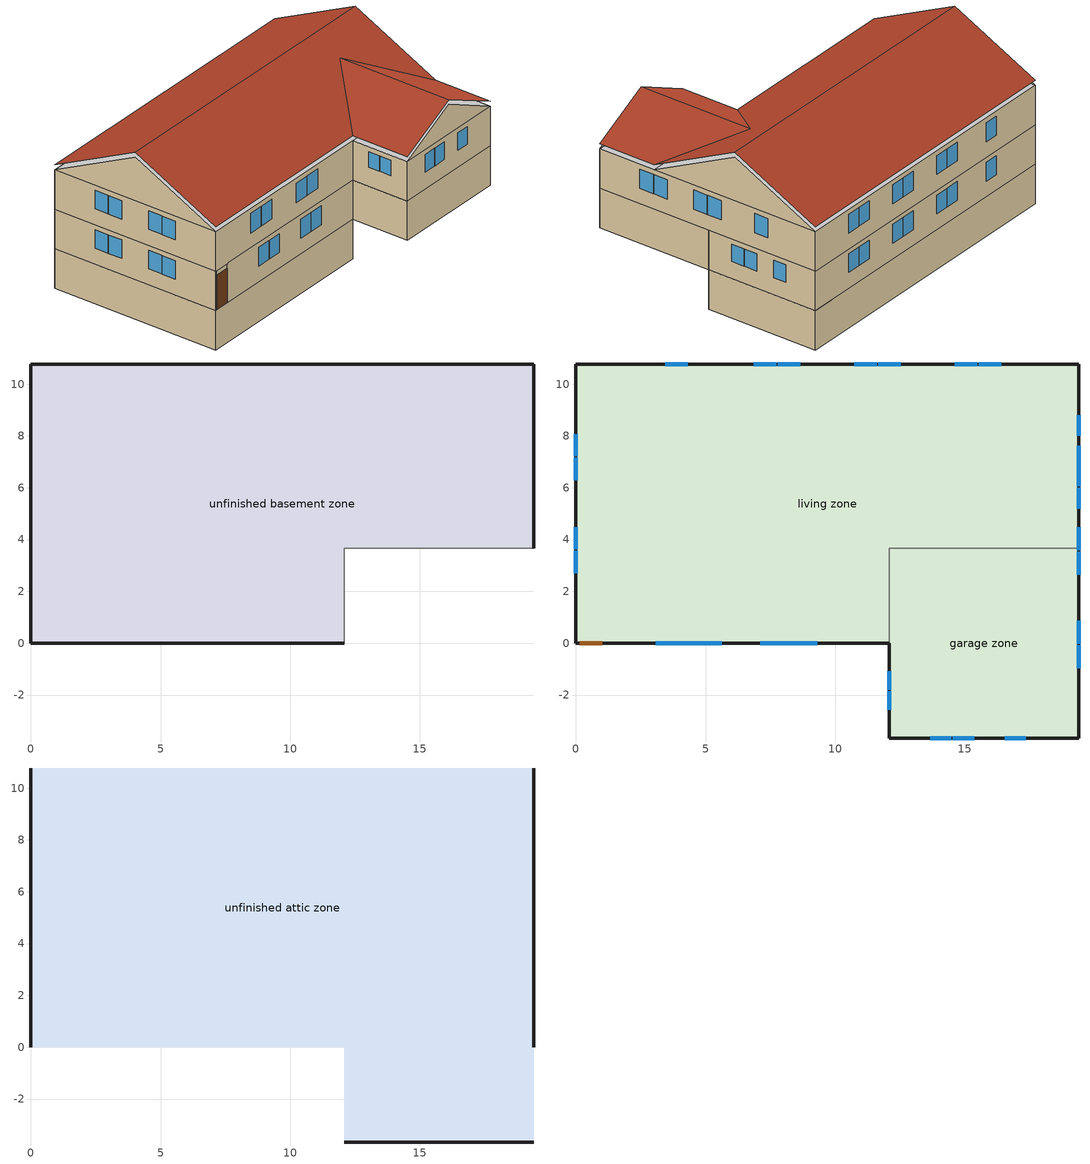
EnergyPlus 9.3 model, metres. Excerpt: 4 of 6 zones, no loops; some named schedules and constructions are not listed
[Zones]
unfinished basement zone
 floor foundation (FloorFndGrndUnfinB): 0,0 0,10.78 19.4,10.78 19.4,3.66 12.08,3.66 12.08,0 z-2.44
 wall foundation (WallFndGrndUnfinB): 19.4,3.66 19.4,10.78 0,10.78 0,0 12.08,0 z-2.44:0
 wall adiabatic (WallIntUnfinUninsUnfin): 12.08,0 12.08,3.66 19.4,3.66 z-2.44:0
garage zone
 floor foundation (FloorFndGrndUnfinSlab): 12.08,-3.66 12.08,3.66 19.4,3.66 19.4,-3.66 z0
 wall outside (WallExtUninsUnfin): 12.08,0 12.08,-3.66 19.4,-3.66 19.4,3.66 z0:2.44
 wall to living zone (WallIntFinInsUnfin Reversed): 19.4,3.66 12.08,3.66 12.08,0 z0:2.44
living zone
 floor to garage zone (FloorFinInsUnfin): 19.4,3.66 19.4,-3.66 12.08,-3.66 12.08,3.66 z2.44
 floor to unfinished basement zone (FloorUnfinBInsFin Reversed): 0,0 0,10.78 19.4,10.78 19.4,3.66 12.08,3.66 12.08,0 z0
 wall outside (WallExtInsFin): 19.4,3.66 19.4,10.78 0,10.78 0,0 0.13,0 1.05,0 12.08,0 z0:2.44; 0,10.78 0,0 12.08,0 12.08,-3.66 19.4,-3.66 19.4,10.78 0,10.78 z2.44:4.88
 window (WindowConstruction): 19.4,5.19 19.4,6 / 19.4,6.06 19.4,6.87 / 19.4,8 19.4,8.81 z1.06:2.13; 3.82,0 4.7,0 / 4.76,0 5.63,0 / 7.5,0 8.37,0 / 8.43,0 9.31,0 / 16.42,10.78 15.55,10.78 / 15.49,10.78 14.62,10.78 / 12.54,10.78 11.67,10.78 / 11.61,10.78 10.74,10.78 / 8.66,10.78 7.79,10.78 / 7.73,10.78 6.86,10.78 / 4.32,10.78 3.44,10.78 z0.97:2.13; 0,8.07 0,7.21 / 0,7.15 0,6.29 / 0,4.48 0,3.62 / 0,3.56 0,2.7 z3.43:4.57; 16.42,10.78 15.55,10.78 / 15.49,10.78 14.62,10.78 / 12.54,10.78 11.67,10.78 / 11.61,10.78 10.74,10.78 / 8.66,10.78 7.79,10.78 / 7.73,10.78 6.86,10.78 / 4.32,10.78 3.44,10.78 z3.41:4.57; 19.4,-0.97 19.4,-0.08 / 19.4,-0.02 19.4,0.87 / 19.4,2.64 19.4,3.53 / 19.4,3.59 19.4,4.48 / 19.4,6.72 19.4,7.61 z3.39:4.57; 13.67,-3.66 14.49,-3.66 / 14.55,-3.66 15.37,-3.66 / 16.55,-3.66 17.37,-3.66 z3.48:4.57; 12.08,-1.09 12.08,-1.8 / 12.08,-1.86 12.08,-2.57 z3.63:4.57; 3.08,0 4,0 / 4.06,0 4.97,0 / 7.11,0 8.02,0 / 8.09,0 9,0 z3.36:4.57; 0,8.07 0,7.21 / 0,7.15 0,6.29 / 0,4.48 0,3.62 / 0,3.56 0,2.7 z0.99:2.13
 door (Door): 0.15,0 1.02,0 z0:2.13
unfinished attic zone
 floor to living zone (FloorFinInsUnfinAttic): 19.4,10.78 19.4,0 0,0 0,10.78 z4.88; 12.08,-3.66 12.08,0 19.4,0 19.4,-3.66 z4.88
 wall outside (WallExtUninsUnfin): 0,5.39,7.57 0,10.78,4.88 0,0,4.88; 19.4,5.39,7.57 19.4,0,4.88 19.4,10.78,4.88; 12.08,-3.66,4.88 19.4,-3.66,4.88 15.74,-3.66,6.71
 roof outside (RoofUnfinInsExt): 0,5.39,7.88 19.4,5.39,7.88 19.4,10.78,5.18 0,10.78,5.18; 12.08,0,5.18 12.08,-3.66,5.18 15.74,-3.66,7.01 15.74,3.66,7.01; 19.4,0,5.18 15.74,3.66,7.01 15.74,-3.66,7.01 19.4,-3.66,5.18; 0,5.39,7.88 0,0,5.18 12.08,0,5.18 15.74,3.66,7.01 19.4,0,5.18 19.4,5.39,7.88
[Schedule:Week:Daily]
res gas lighting schedule Week Rule - Oct1-Oct28: res gas lighting schedule allday10, res gas lighting schedule allday10, res gas lighting schedule allday10, res gas lighting schedule allday10, res gas lighting schedule allday10, res gas lighting schedule allday10, res gas lighting schedule allday10, Schedule Day 66, res gas lighting schedule summer design, res gas lighting schedule winter design, Schedule Day 66, Schedule Day 66
res gas lighting schedule Week Rule - Oct29-Nov4: res gas lighting schedule allday10, res gas lighting schedule allday10, res gas lighting schedule allday10, res gas lighting schedule allday11, res gas lighting schedule allday11, res gas lighting schedule allday11, res gas lighting schedule allday11, Schedule Day 66, res gas lighting schedule summer design, res gas lighting schedule winter design, Schedule Day 66, Schedule Day 66
res gas lighting schedule Week Rule - Nov5-Nov25: res gas lighting schedule allday11, res gas lighting schedule allday11, res gas lighting schedule allday11, res gas lighting schedule allday11, res gas lighting schedule allday11, res gas lighting schedule allday11, res gas lighting schedule allday11, Schedule Day 66, res gas lighting schedule summer design, res gas lighting schedule winter design, Schedule Day 66, Schedule Day 66
res gas lighting schedule Week Rule - Nov26-Dec2: res gas lighting schedule allday11, res gas lighting schedule allday11, res gas lighting schedule allday11, res gas lighting schedule allday11, res gas lighting schedule allday11, res gas lighting schedule allday12, res gas lighting schedule allday12, Schedule Day 66, res gas lighting schedule summer design, res gas lighting schedule winter design, Schedule Day 66, Schedule Day 66
res gas lighting schedule Week Rule - Dec3-Dec31: res gas lighting schedule allday12, res gas lighting schedule allday12, res gas lighting schedule allday12, res gas lighting schedule allday12, res gas lighting schedule allday12, res gas lighting schedule allday12, res gas lighting schedule allday12, Schedule Day 66, res gas lighting schedule summer design, res gas lighting schedule winter design, Schedule Day 66, Schedule Day 66
res hot tub heater electric schedule Week Rule - Jan1-Jan28: res hot tub heater electric schedule allday1, res hot tub heater electric schedule allday1, res hot tub heater electric schedule allday1, res hot tub heater electric schedule allday1, res hot tub heater electric schedule allday1, res hot tub heater electric schedule allday1, res hot tub heater electric schedule allday1, Schedule Day 50, res hot tub heater electric schedule summer design, res hot tub heater electric schedule winter design, Schedule Day 50, Schedule Day 50
res hot tub heater electric schedule Week Rule - Jan29-Feb4: res hot tub heater electric schedule allday1, res hot tub heater electric schedule allday1, res hot tub heater electric schedule allday1, res hot tub heater electric schedule allday2, res hot tub heater electric schedule allday2, res hot tub heater electric schedule allday2, res hot tub heater electric schedule allday2, Schedule Day 50, res hot tub heater electric schedule summer design, res hot tub heater electric schedule winter design, Schedule Day 50, Schedule Day 50
res hot tub heater electric schedule Week Rule - Feb5-Feb25: res hot tub heater electric schedule allday2, res hot tub heater electric schedule allday2, res hot tub heater electric schedule allday2, res hot tub heater electric schedule allday2, res hot tub heater electric schedule allday2, res hot tub heater electric schedule allday2, res hot tub heater electric schedule allday2, Schedule Day 50, res hot tub heater electric schedule summer design, res hot tub heater electric schedule winter design, Schedule Day 50, Schedule Day 50
res hot tub heater electric schedule Week Rule - Feb26-Mar4: res hot tub heater electric schedule allday2, res hot tub heater electric schedule allday2, res hot tub heater electric schedule allday2, res hot tub heater electric schedule allday3, res hot tub heater electric schedule allday3, res hot tub heater electric schedule allday3, res hot tub heater electric schedule allday3, Schedule Day 50, res hot tub heater electric schedule summer design, res hot tub heater electric schedule winter design, Schedule Day 50, Schedule Day 50
res hot tub heater electric schedule Week Rule - Mar5-Mar25: res hot tub heater electric schedule allday3, res hot tub heater electric schedule allday3, res hot tub heater electric schedule allday3, res hot tub heater electric schedule allday3, res hot tub heater electric schedule allday3, res hot tub heater electric schedule allday3, res hot tub heater electric schedule allday3, Schedule Day 50, res hot tub heater electric schedule summer design, res hot tub heater electric schedule winter design, Schedule Day 50, Schedule Day 50
res hot tub heater electric schedule Week Rule - Mar26-Apr1: res hot tub heater electric schedule allday3, res hot tub heater electric schedule allday3, res hot tub heater electric schedule allday3, res hot tub heater electric schedule allday3, res hot tub heater electric schedule allday3, res hot tub heater electric schedule allday3, res hot tub heater electric schedule allday4, Schedule Day 50, res hot tub heater electric schedule summer design, res hot tub heater electric schedule winter design, Schedule Day 50, Schedule Day 50
res hot tub heater electric schedule Week Rule - Apr2-Apr29: res hot tub heater electric schedule allday4, res hot tub heater electric schedule allday4, res hot tub heater electric schedule allday4, res hot tub heater electric schedule allday4, res hot tub heater electric schedule allday4, res hot tub heater electric schedule allday4, res hot tub heater electric schedule allday4, Schedule Day 50, res hot tub heater electric schedule summer design, res hot tub heater electric schedule winter design, Schedule Day 50, Schedule Day 50
res hot tub heater electric schedule Week Rule - Apr30-May6: res hot tub heater electric schedule allday4, res hot tub heater electric schedule allday5, res hot tub heater electric schedule allday5, res hot tub heater electric schedule allday5, res hot tub heater electric schedule allday5, res hot tub heater electric schedule allday5, res hot tub heater electric schedule allday5, Schedule Day 50, res hot tub heater electric schedule summer design, res hot tub heater electric schedule winter design, Schedule Day 50, Schedule Day 50
res hot tub heater electric schedule Week Rule - May7-May27: res hot tub heater electric schedule allday5, res hot tub heater electric schedule allday5, res hot tub heater electric schedule allday5, res hot tub heater electric schedule allday5, res hot tub heater electric schedule allday5, res hot tub heater electric schedule allday5, res hot tub heater electric schedule allday5, Schedule Day 50, res hot tub heater electric schedule summer design, res hot tub heater electric schedule winter design, Schedule Day 50, Schedule Day 50
res hot tub heater electric schedule Week Rule - May28-Jun3: res hot tub heater electric schedule allday5, res hot tub heater electric schedule allday5, res hot tub heater electric schedule allday5, res hot tub heater electric schedule allday5, res hot tub heater electric schedule allday6, res hot tub heater electric schedule allday6, res hot tub heater electric schedule allday6, Schedule Day 50, res hot tub heater electric schedule summer design, res hot tub heater electric schedule winter design, Schedule Day 50, Schedule Day 50
res hot tub heater electric schedule Week Rule - Jun4-Jun24: res hot tub heater electric schedule allday6, res hot tub heater electric schedule allday6, res hot tub heater electric schedule allday6, res hot tub heater electric schedule allday6, res hot tub heater electric schedule allday6, res hot tub heater electric schedule allday6, res hot tub heater electric schedule allday6, Schedule Day 50, res hot tub heater electric schedule summer design, res hot tub heater electric schedule winter design, Schedule Day 50, Schedule Day 50
res hot tub heater electric schedule Week Rule - Jun25-Jul1: res hot tub heater electric schedule allday6, res hot tub heater electric schedule allday6, res hot tub heater electric schedule allday6, res hot tub heater electric schedule allday6, res hot tub heater electric schedule allday6, res hot tub heater electric schedule allday6, res hot tub heater electric schedule allday7, Schedule Day 50, res hot tub heater electric schedule summer design, res hot tub heater electric schedule winter design, Schedule Day 50, Schedule Day 50
res hot tub heater electric schedule Week Rule - Jul2-Jul29: res hot tub heater electric schedule allday7, res hot tub heater electric schedule allday7, res hot tub heater electric schedule allday7, res hot tub heater electric schedule allday7, res hot tub heater electric schedule allday7, res hot tub heater electric schedule allday7, res hot tub heater electric schedule allday7, Schedule Day 50, res hot tub heater electric schedule summer design, res hot tub heater electric schedule winter design, Schedule Day 50, Schedule Day 50
res hot tub heater electric schedule Week Rule - Jul30-Aug5: res hot tub heater electric schedule allday7, res hot tub heater electric schedule allday7, res hot tub heater electric schedule allday8, res hot tub heater electric schedule allday8, res hot tub heater electric schedule allday8, res hot tub heater electric schedule allday8, res hot tub heater electric schedule allday8, Schedule Day 50, res hot tub heater electric schedule summer design, res hot tub heater electric schedule winter design, Schedule Day 50, Schedule Day 50
res hot tub heater electric schedule Week Rule - Aug6-Aug26: res hot tub heater electric schedule allday8, res hot tub heater electric schedule allday8, res hot tub heater electric schedule allday8, res hot tub heater electric schedule allday8, res hot tub heater electric schedule allday8, res hot tub heater electric schedule allday8, res hot tub heater electric schedule allday8, Schedule Day 50, res hot tub heater electric schedule summer design, res hot tub heater electric schedule winter design, Schedule Day 50, Schedule Day 50
res hot tub heater electric schedule Week Rule - Aug27-Sep2: res hot tub heater electric schedule allday8, res hot tub heater electric schedule allday8, res hot tub heater electric schedule allday8, res hot tub heater electric schedule allday8, res hot tub heater electric schedule allday8, res hot tub heater electric schedule allday9, res hot tub heater electric schedule allday9, Schedule Day 50, res hot tub heater electric schedule summer design, res hot tub heater electric schedule winter design, Schedule Day 50, Schedule Day 50
res hot tub heater electric schedule Week Rule - Sep3-Sep30: res hot tub heater electric schedule allday9, res hot tub heater electric schedule allday9, res hot tub heater electric schedule allday9, res hot tub heater electric schedule allday9, res hot tub heater electric schedule allday9, res hot tub heater electric schedule allday9, res hot tub heater electric schedule allday9, Schedule Day 50, res hot tub heater electric schedule summer design, res hot tub heater electric schedule winter design, Schedule Day 50, Schedule Day 50
res hot tub heater electric schedule Week Rule - Oct1-Oct28: res hot tub heater electric schedule allday10, res hot tub heater electric schedule allday10, res hot tub heater electric schedule allday10, res hot tub heater electric schedule allday10, res hot tub heater electric schedule allday10, res hot tub heater electric schedule allday10, res hot tub heater electric schedule allday10, Schedule Day 50, res hot tub heater electric schedule summer design, res hot tub heater electric schedule winter design, Schedule Day 50, Schedule Day 50
res hot tub heater electric schedule Week Rule - Oct29-Nov4: res hot tub heater electric schedule allday10, res hot tub heater electric schedule allday10, res hot tub heater electric schedule allday10, res hot tub heater electric schedule allday11, res hot tub heater electric schedule allday11, res hot tub heater electric schedule allday11, res hot tub heater electric schedule allday11, Schedule Day 50, res hot tub heater electric schedule summer design, res hot tub heater electric schedule winter design, Schedule Day 50, Schedule Day 50
res hot tub heater electric schedule Week Rule - Nov5-Nov25: res hot tub heater electric schedule allday11, res hot tub heater electric schedule allday11, res hot tub heater electric schedule allday11, res hot tub heater electric schedule allday11, res hot tub heater electric schedule allday11, res hot tub heater electric schedule allday11, res hot tub heater electric schedule allday11, Schedule Day 50, res hot tub heater electric schedule summer design, res hot tub heater electric schedule winter design, Schedule Day 50, Schedule Day 50
res hot tub heater electric schedule Week Rule - Nov26-Dec2: res hot tub heater electric schedule allday11, res hot tub heater electric schedule allday11, res hot tub heater electric schedule allday11, res hot tub heater electric schedule allday11, res hot tub heater electric schedule allday11, res hot tub heater electric schedule allday12, res hot tub heater electric schedule allday12, Schedule Day 50, res hot tub heater electric schedule summer design, res hot tub heater electric schedule winter design, Schedule Day 50, Schedule Day 50
res hot tub heater electric schedule Week Rule - Dec3-Dec31: res hot tub heater electric schedule allday12, res hot tub heater electric schedule allday12, res hot tub heater electric schedule allday12, res hot tub heater electric schedule allday12, res hot tub heater electric schedule allday12, res hot tub heater electric schedule allday12, res hot tub heater electric schedule allday12, Schedule Day 50, res hot tub heater electric schedule summer design, res hot tub heater electric schedule winter design, Schedule Day 50, Schedule Day 50
res hot water distribution schedule Week Rule - Jan1-Jan28: res hot water distribution schedule allday1, res hot water distribution schedule allday1, res hot water distribution schedule allday1, res hot water distribution schedule allday1, res hot water distribution schedule allday1, res hot water distribution schedule allday1, res hot water distribution schedule allday1, Schedule Day 9, Schedule Day 9, Schedule Day 9, Schedule Day 9, Schedule Day 9
res hot water distribution schedule Week Rule - Jan29-Feb4: res hot water distribution schedule allday1, res hot water distribution schedule allday1, res hot water distribution schedule allday1, res hot water distribution schedule allday2, res hot water distribution schedule allday2, res hot water distribution schedule allday2, res hot water distribution schedule allday2, Schedule Day 9, Schedule Day 9, Schedule Day 9, Schedule Day 9, Schedule Day 9
res hot water distribution schedule Week Rule - Feb5-Feb25: res hot water distribution schedule allday2, res hot water distribution schedule allday2, res hot water distribution schedule allday2, res hot water distribution schedule allday2, res hot water distribution schedule allday2, res hot water distribution schedule allday2, res hot water distribution schedule allday2, Schedule Day 9, Schedule Day 9, Schedule Day 9, Schedule Day 9, Schedule Day 9
res hot water distribution schedule Week Rule - Feb26-Mar4: res hot water distribution schedule allday2, res hot water distribution schedule allday2, res hot water distribution schedule allday2, res hot water distribution schedule allday3, res hot water distribution schedule allday3, res hot water distribution schedule allday3, res hot water distribution schedule allday3, Schedule Day 9, Schedule Day 9, Schedule Day 9, Schedule Day 9, Schedule Day 9
res hot water distribution schedule Week Rule - Mar5-Mar25: res hot water distribution schedule allday3, res hot water distribution schedule allday3, res hot water distribution schedule allday3, res hot water distribution schedule allday3, res hot water distribution schedule allday3, res hot water distribution schedule allday3, res hot water distribution schedule allday3, Schedule Day 9, Schedule Day 9, Schedule Day 9, Schedule Day 9, Schedule Day 9
res hot water distribution schedule Week Rule - Mar26-Apr1: res hot water distribution schedule allday3, res hot water distribution schedule allday3, res hot water distribution schedule allday3, res hot water distribution schedule allday3, res hot water distribution schedule allday3, res hot water distribution schedule allday3, res hot water distribution schedule allday4, Schedule Day 9, Schedule Day 9, Schedule Day 9, Schedule Day 9, Schedule Day 9
res hot water distribution schedule Week Rule - Apr2-Apr29: res hot water distribution schedule allday4, res hot water distribution schedule allday4, res hot water distribution schedule allday4, res hot water distribution schedule allday4, res hot water distribution schedule allday4, res hot water distribution schedule allday4, res hot water distribution schedule allday4, Schedule Day 9, Schedule Day 9, Schedule Day 9, Schedule Day 9, Schedule Day 9
res hot water distribution schedule Week Rule - Apr30-May6: res hot water distribution schedule allday4, res hot water distribution schedule allday5, res hot water distribution schedule allday5, res hot water distribution schedule allday5, res hot water distribution schedule allday5, res hot water distribution schedule allday5, res hot water distribution schedule allday5, Schedule Day 9, Schedule Day 9, Schedule Day 9, Schedule Day 9, Schedule Day 9
res hot water distribution schedule Week Rule - May7-May27: res hot water distribution schedule allday5, res hot water distribution schedule allday5, res hot water distribution schedule allday5, res hot water distribution schedule allday5, res hot water distribution schedule allday5, res hot water distribution schedule allday5, res hot water distribution schedule allday5, Schedule Day 9, Schedule Day 9, Schedule Day 9, Schedule Day 9, Schedule Day 9
res hot water distribution schedule Week Rule - May28-Jun3: res hot water distribution schedule allday5, res hot water distribution schedule allday5, res hot water distribution schedule allday5, res hot water distribution schedule allday5, res hot water distribution schedule allday6, res hot water distribution schedule allday6, res hot water distribution schedule allday6, Schedule Day 9, Schedule Day 9, Schedule Day 9, Schedule Day 9, Schedule Day 9
res hot water distribution schedule Week Rule - Jun4-Jun24: res hot water distribution schedule allday6, res hot water distribution schedule allday6, res hot water distribution schedule allday6, res hot water distribution schedule allday6, res hot water distribution schedule allday6, res hot water distribution schedule allday6, res hot water distribution schedule allday6, Schedule Day 9, Schedule Day 9, Schedule Day 9, Schedule Day 9, Schedule Day 9
res hot water distribution schedule Week Rule - Jun25-Jul1: res hot water distribution schedule allday6, res hot water distribution schedule allday6, res hot water distribution schedule allday6, res hot water distribution schedule allday6, res hot water distribution schedule allday6, res hot water distribution schedule allday6, res hot water distribution schedule allday7, Schedule Day 9, Schedule Day 9, Schedule Day 9, Schedule Day 9, Schedule Day 9
res hot water distribution schedule Week Rule - Jul2-Jul29: res hot water distribution schedule allday7, res hot water distribution schedule allday7, res hot water distribution schedule allday7, res hot water distribution schedule allday7, res hot water distribution schedule allday7, res hot water distribution schedule allday7, res hot water distribution schedule allday7, Schedule Day 9, Schedule Day 9, Schedule Day 9, Schedule Day 9, Schedule Day 9
res hot water distribution schedule Week Rule - Jul30-Aug5: res hot water distribution schedule allday7, res hot water distribution schedule allday7, res hot water distribution schedule allday8, res hot water distribution schedule allday8, res hot water distribution schedule allday8, res hot water distribution schedule allday8, res hot water distribution schedule allday8, Schedule Day 9, Schedule Day 9, Schedule Day 9, Schedule Day 9, Schedule Day 9
res hot water distribution schedule Week Rule - Aug6-Aug26: res hot water distribution schedule allday8, res hot water distribution schedule allday8, res hot water distribution schedule allday8, res hot water distribution schedule allday8, res hot water distribution schedule allday8, res hot water distribution schedule allday8, res hot water distribution schedule allday8, Schedule Day 9, Schedule Day 9, Schedule Day 9, Schedule Day 9, Schedule Day 9
res hot water distribution schedule Week Rule - Aug27-Sep2: res hot water distribution schedule allday8, res hot water distribution schedule allday8, res hot water distribution schedule allday8, res hot water distribution schedule allday8, res hot water distribution schedule allday8, res hot water distribution schedule allday9, res hot water distribution schedule allday9, Schedule Day 9, Schedule Day 9, Schedule Day 9, Schedule Day 9, Schedule Day 9
res hot water distribution schedule Week Rule - Sep3-Sep30: res hot water distribution schedule allday9, res hot water distribution schedule allday9, res hot water distribution schedule allday9, res hot water distribution schedule allday9, res hot water distribution schedule allday9, res hot water distribution schedule allday9, res hot water distribution schedule allday9, Schedule Day 9, Schedule Day 9, Schedule Day 9, Schedule Day 9, Schedule Day 9
res hot water distribution schedule Week Rule - Oct1-Oct28: res hot water distribution schedule allday10, res hot water distribution schedule allday10, res hot water distribution schedule allday10, res hot water distribution schedule allday10, res hot water distribution schedule allday10, res hot water distribution schedule allday10, res hot water distribution schedule allday10, Schedule Day 9, Schedule Day 9, Schedule Day 9, Schedule Day 9, Schedule Day 9
res hot water distribution schedule Week Rule - Oct29-Nov4: res hot water distribution schedule allday10, res hot water distribution schedule allday10, res hot water distribution schedule allday10, res hot water distribution schedule allday11, res hot water distribution schedule allday11, res hot water distribution schedule allday11, res hot water distribution schedule allday11, Schedule Day 9, Schedule Day 9, Schedule Day 9, Schedule Day 9, Schedule Day 9
res hot water distribution schedule Week Rule - Nov5-Nov25: res hot water distribution schedule allday11, res hot water distribution schedule allday11, res hot water distribution schedule allday11, res hot water distribution schedule allday11, res hot water distribution schedule allday11, res hot water distribution schedule allday11, res hot water distribution schedule allday11, Schedule Day 9, Schedule Day 9, Schedule Day 9, Schedule Day 9, Schedule Day 9
res hot water distribution schedule Week Rule - Nov26-Dec2: res hot water distribution schedule allday11, res hot water distribution schedule allday11, res hot water distribution schedule allday11, res hot water distribution schedule allday11, res hot water distribution schedule allday11, res hot water distribution schedule allday12, res hot water distribution schedule allday12, Schedule Day 9, Schedule Day 9, Schedule Day 9, Schedule Day 9, Schedule Day 9
res hot water distribution schedule Week Rule - Dec3-Dec31: res hot water distribution schedule allday12, res hot water distribution schedule allday12, res hot water distribution schedule allday12, res hot water distribution schedule allday12, res hot water distribution schedule allday12, res hot water distribution schedule allday12, res hot water distribution schedule allday12, Schedule Day 9, Schedule Day 9, Schedule Day 9, Schedule Day 9, Schedule Day 9
res lighting exterior Week Rule - Jan1-Jan28: res lighting exterior allday1, res lighting exterior allday1, res lighting exterior allday1, res lighting exterior allday1, res lighting exterior allday1, res lighting exterior allday1, res lighting exterior allday1, Schedule Day 31, res lighting exterior summer design, res lighting exterior winter design, Schedule Day 31, Schedule Day 31
res lighting exterior Week Rule - Jan29-Feb4: res lighting exterior allday1, res lighting exterior allday1, res lighting exterior allday1, res lighting exterior allday2, res lighting exterior allday2, res lighting exterior allday2, res lighting exterior allday2, Schedule Day 31, res lighting exterior summer design, res lighting exterior winter design, Schedule Day 31, Schedule Day 31
res lighting exterior Week Rule - Feb5-Feb25: res lighting exterior allday2, res lighting exterior allday2, res lighting exterior allday2, res lighting exterior allday2, res lighting exterior allday2, res lighting exterior allday2, res lighting exterior allday2, Schedule Day 31, res lighting exterior summer design, res lighting exterior winter design, Schedule Day 31, Schedule Day 31
res lighting exterior Week Rule - Feb26-Mar4: res lighting exterior allday2, res lighting exterior allday2, res lighting exterior allday2, res lighting exterior allday3, res lighting exterior allday3, res lighting exterior allday3, res lighting exterior allday3, Schedule Day 31, res lighting exterior summer design, res lighting exterior winter design, Schedule Day 31, Schedule Day 31
res lighting exterior Week Rule - Mar5-Mar25: res lighting exterior allday3, res lighting exterior allday3, res lighting exterior allday3, res lighting exterior allday3, res lighting exterior allday3, res lighting exterior allday3, res lighting exterior allday3, Schedule Day 31, res lighting exterior summer design, res lighting exterior winter design, Schedule Day 31, Schedule Day 31
res lighting exterior Week Rule - Mar26-Apr1: res lighting exterior allday3, res lighting exterior allday3, res lighting exterior allday3, res lighting exterior allday3, res lighting exterior allday3, res lighting exterior allday3, res lighting exterior allday4, Schedule Day 31, res lighting exterior summer design, res lighting exterior winter design, Schedule Day 31, Schedule Day 31
res lighting exterior Week Rule - Apr2-Apr29: res lighting exterior allday4, res lighting exterior allday4, res lighting exterior allday4, res lighting exterior allday4, res lighting exterior allday4, res lighting exterior allday4, res lighting exterior allday4, Schedule Day 31, res lighting exterior summer design, res lighting exterior winter design, Schedule Day 31, Schedule Day 31
res lighting exterior Week Rule - Apr30-May6: res lighting exterior allday4, res lighting exterior allday5, res lighting exterior allday5, res lighting exterior allday5, res lighting exterior allday5, res lighting exterior allday5, res lighting exterior allday5, Schedule Day 31, res lighting exterior summer design, res lighting exterior winter design, Schedule Day 31, Schedule Day 31
res lighting exterior Week Rule - May7-May27: res lighting exterior allday5, res lighting exterior allday5, res lighting exterior allday5, res lighting exterior allday5, res lighting exterior allday5, res lighting exterior allday5, res lighting exterior allday5, Schedule Day 31, res lighting exterior summer design, res lighting exterior winter design, Schedule Day 31, Schedule Day 31
res lighting exterior Week Rule - May28-Jun3: res lighting exterior allday5, res lighting exterior allday5, res lighting exterior allday5, res lighting exterior allday5, res lighting exterior allday6, res lighting exterior allday6, res lighting exterior allday6, Schedule Day 31, res lighting exterior summer design, res lighting exterior winter design, Schedule Day 31, Schedule Day 31
res lighting exterior Week Rule - Jun4-Jun24: res lighting exterior allday6, res lighting exterior allday6, res lighting exterior allday6, res lighting exterior allday6, res lighting exterior allday6, res lighting exterior allday6, res lighting exterior allday6, Schedule Day 31, res lighting exterior summer design, res lighting exterior winter design, Schedule Day 31, Schedule Day 31
res lighting exterior Week Rule - Jun25-Jul1: res lighting exterior allday6, res lighting exterior allday6, res lighting exterior allday6, res lighting exterior allday6, res lighting exterior allday6, res lighting exterior allday6, res lighting exterior allday7, Schedule Day 31, res lighting exterior summer design, res lighting exterior winter design, Schedule Day 31, Schedule Day 31
res lighting exterior Week Rule - Jul2-Jul29: res lighting exterior allday7, res lighting exterior allday7, res lighting exterior allday7, res lighting exterior allday7, res lighting exterior allday7, res lighting exterior allday7, res lighting exterior allday7, Schedule Day 31, res lighting exterior summer design, res lighting exterior winter design, Schedule Day 31, Schedule Day 31
res lighting exterior Week Rule - Jul30-Aug5: res lighting exterior allday7, res lighting exterior allday7, res lighting exterior allday8, res lighting exterior allday8, res lighting exterior allday8, res lighting exterior allday8, res lighting exterior allday8, Schedule Day 31, res lighting exterior summer design, res lighting exterior winter design, Schedule Day 31, Schedule Day 31
res lighting exterior Week Rule - Aug6-Aug26: res lighting exterior allday8, res lighting exterior allday8, res lighting exterior allday8, res lighting exterior allday8, res lighting exterior allday8, res lighting exterior allday8, res lighting exterior allday8, Schedule Day 31, res lighting exterior summer design, res lighting exterior winter design, Schedule Day 31, Schedule Day 31
res lighting exterior Week Rule - Aug27-Sep2: res lighting exterior allday8, res lighting exterior allday8, res lighting exterior allday8, res lighting exterior allday8, res lighting exterior allday8, res lighting exterior allday9, res lighting exterior allday9, Schedule Day 31, res lighting exterior summer design, res lighting exterior winter design, Schedule Day 31, Schedule Day 31
res lighting exterior Week Rule - Sep3-Sep30: res lighting exterior allday9, res lighting exterior allday9, res lighting exterior allday9, res lighting exterior allday9, res lighting exterior allday9, res lighting exterior allday9, res lighting exterior allday9, Schedule Day 31, res lighting exterior summer design, res lighting exterior winter design, Schedule Day 31, Schedule Day 31
res lighting exterior Week Rule - Oct1-Oct28: res lighting exterior allday10, res lighting exterior allday10, res lighting exterior allday10, res lighting exterior allday10, res lighting exterior allday10, res lighting exterior allday10, res lighting exterior allday10, Schedule Day 31, res lighting exterior summer design, res lighting exterior winter design, Schedule Day 31, Schedule Day 31
res lighting exterior Week Rule - Oct29-Nov4: res lighting exterior allday10, res lighting exterior allday10, res lighting exterior allday10, res lighting exterior allday11, res lighting exterior allday11, res lighting exterior allday11, res lighting exterior allday11, Schedule Day 31, res lighting exterior summer design, res lighting exterior winter design, Schedule Day 31, Schedule Day 31
res lighting exterior Week Rule - Nov5-Nov25: res lighting exterior allday11, res lighting exterior allday11, res lighting exterior allday11, res lighting exterior allday11, res lighting exterior allday11, res lighting exterior allday11, res lighting exterior allday11, Schedule Day 31, res lighting exterior summer design, res lighting exterior winter design, Schedule Day 31, Schedule Day 31
res lighting exterior Week Rule - Nov26-Dec2: res lighting exterior allday11, res lighting exterior allday11, res lighting exterior allday11, res lighting exterior allday11, res lighting exterior allday11, res lighting exterior allday12, res lighting exterior allday12, Schedule Day 31, res lighting exterior summer design, res lighting exterior winter design, Schedule Day 31, Schedule Day 31
res lighting exterior Week Rule - Dec3-Dec31: res lighting exterior allday12, res lighting exterior allday12, res lighting exterior allday12, res lighting exterior allday12, res lighting exterior allday12, res lighting exterior allday12, res lighting exterior allday12, Schedule Day 31, res lighting exterior summer design, res lighting exterior winter design, Schedule Day 31, Schedule Day 31
res misc plug loads schedule Week Rule - Jan1-Jan28: res misc plug loads schedule allday1, res misc plug loads schedule allday1, res misc plug loads schedule allday1, res misc plug loads schedule allday1, res misc plug loads schedule allday1, res misc plug loads schedule allday1, res misc plug loads schedule allday1, Schedule Day 34, res misc plug loads schedule summer design, res misc plug loads schedule winter design, Schedule Day 34, Schedule Day 34
res misc plug loads schedule Week Rule - Jan29-Feb4: res misc plug loads schedule allday1, res misc plug loads schedule allday1, res misc plug loads schedule allday1, res misc plug loads schedule allday2, res misc plug loads schedule allday2, res misc plug loads schedule allday2, res misc plug loads schedule allday2, Schedule Day 34, res misc plug loads schedule summer design, res misc plug loads schedule winter design, Schedule Day 34, Schedule Day 34
res misc plug loads schedule Week Rule - Feb5-Feb25: res misc plug loads schedule allday2, res misc plug loads schedule allday2, res misc plug loads schedule allday2, res misc plug loads schedule allday2, res misc plug loads schedule allday2, res misc plug loads schedule allday2, res misc plug loads schedule allday2, Schedule Day 34, res misc plug loads schedule summer design, res misc plug loads schedule winter design, Schedule Day 34, Schedule Day 34
res misc plug loads schedule Week Rule - Feb26-Mar4: res misc plug loads schedule allday2, res misc plug loads schedule allday2, res misc plug loads schedule allday2, res misc plug loads schedule allday3, res misc plug loads schedule allday3, res misc plug loads schedule allday3, res misc plug loads schedule allday3, Schedule Day 34, res misc plug loads schedule summer design, res misc plug loads schedule winter design, Schedule Day 34, Schedule Day 34
res misc plug loads schedule Week Rule - Mar5-Mar25: res misc plug loads schedule allday3, res misc plug loads schedule allday3, res misc plug loads schedule allday3, res misc plug loads schedule allday3, res misc plug loads schedule allday3, res misc plug loads schedule allday3, res misc plug loads schedule allday3, Schedule Day 34, res misc plug loads schedule summer design, res misc plug loads schedule winter design, Schedule Day 34, Schedule Day 34
res misc plug loads schedule Week Rule - Mar26-Apr1: res misc plug loads schedule allday3, res misc plug loads schedule allday3, res misc plug loads schedule allday3, res misc plug loads schedule allday3, res misc plug loads schedule allday3, res misc plug loads schedule allday3, res misc plug loads schedule allday4, Schedule Day 34, res misc plug loads schedule summer design, res misc plug loads schedule winter design, Schedule Day 34, Schedule Day 34
res misc plug loads schedule Week Rule - Apr2-Apr29: res misc plug loads schedule allday4, res misc plug loads schedule allday4, res misc plug loads schedule allday4, res misc plug loads schedule allday4, res misc plug loads schedule allday4, res misc plug loads schedule allday4, res misc plug loads schedule allday4, Schedule Day 34, res misc plug loads schedule summer design, res misc plug loads schedule winter design, Schedule Day 34, Schedule Day 34
res misc plug loads schedule Week Rule - Apr30-May6: res misc plug loads schedule allday4, res misc plug loads schedule allday5, res misc plug loads schedule allday5, res misc plug loads schedule allday5, res misc plug loads schedule allday5, res misc plug loads schedule allday5, res misc plug loads schedule allday5, Schedule Day 34, res misc plug loads schedule summer design, res misc plug loads schedule winter design, Schedule Day 34, Schedule Day 34
res misc plug loads schedule Week Rule - May7-May27: res misc plug loads schedule allday5, res misc plug loads schedule allday5, res misc plug loads schedule allday5, res misc plug loads schedule allday5, res misc plug loads schedule allday5, res misc plug loads schedule allday5, res misc plug loads schedule allday5, Schedule Day 34, res misc plug loads schedule summer design, res misc plug loads schedule winter design, Schedule Day 34, Schedule Day 34
res misc plug loads schedule Week Rule - May28-Jun3: res misc plug loads schedule allday5, res misc plug loads schedule allday5, res misc plug loads schedule allday5, res misc plug loads schedule allday5, res misc plug loads schedule allday6, res misc plug loads schedule allday6, res misc plug loads schedule allday6, Schedule Day 34, res misc plug loads schedule summer design, res misc plug loads schedule winter design, Schedule Day 34, Schedule Day 34
res misc plug loads schedule Week Rule - Jun4-Jun24: res misc plug loads schedule allday6, res misc plug loads schedule allday6, res misc plug loads schedule allday6, res misc plug loads schedule allday6, res misc plug loads schedule allday6, res misc plug loads schedule allday6, res misc plug loads schedule allday6, Schedule Day 34, res misc plug loads schedule summer design, res misc plug loads schedule winter design, Schedule Day 34, Schedule Day 34
res misc plug loads schedule Week Rule - Jun25-Jul1: res misc plug loads schedule allday6, res misc plug loads schedule allday6, res misc plug loads schedule allday6, res misc plug loads schedule allday6, res misc plug loads schedule allday6, res misc plug loads schedule allday6, res misc plug loads schedule allday7, Schedule Day 34, res misc plug loads schedule summer design, res misc plug loads schedule winter design, Schedule Day 34, Schedule Day 34
res misc plug loads schedule Week Rule - Jul2-Jul29: res misc plug loads schedule allday7, res misc plug loads schedule allday7, res misc plug loads schedule allday7, res misc plug loads schedule allday7, res misc plug loads schedule allday7, res misc plug loads schedule allday7, res misc plug loads schedule allday7, Schedule Day 34, res misc plug loads schedule summer design, res misc plug loads schedule winter design, Schedule Day 34, Schedule Day 34
res misc plug loads schedule Week Rule - Jul30-Aug5: res misc plug loads schedule allday7, res misc plug loads schedule allday7, res misc plug loads schedule allday8, res misc plug loads schedule allday8, res misc plug loads schedule allday8, res misc plug loads schedule allday8, res misc plug loads schedule allday8, Schedule Day 34, res misc plug loads schedule summer design, res misc plug loads schedule winter design, Schedule Day 34, Schedule Day 34
res misc plug loads schedule Week Rule - Aug6-Aug26: res misc plug loads schedule allday8, res misc plug loads schedule allday8, res misc plug loads schedule allday8, res misc plug loads schedule allday8, res misc plug loads schedule allday8, res misc plug loads schedule allday8, res misc plug loads schedule allday8, Schedule Day 34, res misc plug loads schedule summer design, res misc plug loads schedule winter design, Schedule Day 34, Schedule Day 34
res misc plug loads schedule Week Rule - Aug27-Sep2: res misc plug loads schedule allday8, res misc plug loads schedule allday8, res misc plug loads schedule allday8, res misc plug loads schedule allday8, res misc plug loads schedule allday8, res misc plug loads schedule allday9, res misc plug loads schedule allday9, Schedule Day 34, res misc plug loads schedule summer design, res misc plug loads schedule winter design, Schedule Day 34, Schedule Day 34
res misc plug loads schedule Week Rule - Sep3-Sep30: res misc plug loads schedule allday9, res misc plug loads schedule allday9, res misc plug loads schedule allday9, res misc plug loads schedule allday9, res misc plug loads schedule allday9, res misc plug loads schedule allday9, res misc plug loads schedule allday9, Schedule Day 34, res misc plug loads schedule summer design, res misc plug loads schedule winter design, Schedule Day 34, Schedule Day 34
res misc plug loads schedule Week Rule - Oct1-Oct28: res misc plug loads schedule allday10, res misc plug loads schedule allday10, res misc plug loads schedule allday10, res misc plug loads schedule allday10, res misc plug loads schedule allday10, res misc plug loads schedule allday10, res misc plug loads schedule allday10, Schedule Day 34, res misc plug loads schedule summer design, res misc plug loads schedule winter design, Schedule Day 34, Schedule Day 34
res misc plug loads schedule Week Rule - Oct29-Nov4: res misc plug loads schedule allday10, res misc plug loads schedule allday10, res misc plug loads schedule allday10, res misc plug loads schedule allday11, res misc plug loads schedule allday11, res misc plug loads schedule allday11, res misc plug loads schedule allday11, Schedule Day 34, res misc plug loads schedule summer design, res misc plug loads schedule winter design, Schedule Day 34, Schedule Day 34
res misc plug loads schedule Week Rule - Nov5-Nov25: res misc plug loads schedule allday11, res misc plug loads schedule allday11, res misc plug loads schedule allday11, res misc plug loads schedule allday11, res misc plug loads schedule allday11, res misc plug loads schedule allday11, res misc plug loads schedule allday11, Schedule Day 34, res misc plug loads schedule summer design, res misc plug loads schedule winter design, Schedule Day 34, Schedule Day 34
res misc plug loads schedule Week Rule - Nov26-Dec2: res misc plug loads schedule allday11, res misc plug loads schedule allday11, res misc plug loads schedule allday11, res misc plug loads schedule allday11, res misc plug loads schedule allday11, res misc plug loads schedule allday12, res misc plug loads schedule allday12, Schedule Day 34, res misc plug loads schedule summer design, res misc plug loads schedule winter design, Schedule Day 34, Schedule Day 34
res misc plug loads schedule Week Rule - Dec3-Dec31: res misc plug loads schedule allday12, res misc plug loads schedule allday12, res misc plug loads schedule allday12, res misc plug loads schedule allday12, res misc plug loads schedule allday12, res misc plug loads schedule allday12, res misc plug loads schedule allday12, Schedule Day 34, res misc plug loads schedule summer design, res misc plug loads schedule winter design, Schedule Day 34, Schedule Day 34
res mv_1 bath exhaust schedule Week Rule - Jan1-Jan28: res mv_1 bath exhaust schedule allday1, res mv_1 bath exhaust schedule allday1, res mv_1 bath exhaust schedule allday1, res mv_1 bath exhaust schedule allday1, res mv_1 bath exhaust schedule allday1, res mv_1 bath exhaust schedule allday1, res mv_1 bath exhaust schedule allday1, Schedule Day 72, res mv_1 bath exhaust schedule summer design, res mv_1 bath exhaust schedule winter design, Schedule Day 72, Schedule Day 72
res mv_1 bath exhaust schedule Week Rule - Jan29-Feb4: res mv_1 bath exhaust schedule allday1, res mv_1 bath exhaust schedule allday1, res mv_1 bath exhaust schedule allday1, res mv_1 bath exhaust schedule allday2, res mv_1 bath exhaust schedule allday2, res mv_1 bath exhaust schedule allday2, res mv_1 bath exhaust schedule allday2, Schedule Day 72, res mv_1 bath exhaust schedule summer design, res mv_1 bath exhaust schedule winter design, Schedule Day 72, Schedule Day 72
res mv_1 bath exhaust schedule Week Rule - Feb5-Feb25: res mv_1 bath exhaust schedule allday2, res mv_1 bath exhaust schedule allday2, res mv_1 bath exhaust schedule allday2, res mv_1 bath exhaust schedule allday2, res mv_1 bath exhaust schedule allday2, res mv_1 bath exhaust schedule allday2, res mv_1 bath exhaust schedule allday2, Schedule Day 72, res mv_1 bath exhaust schedule summer design, res mv_1 bath exhaust schedule winter design, Schedule Day 72, Schedule Day 72
res mv_1 bath exhaust schedule Week Rule - Feb26-Mar4: res mv_1 bath exhaust schedule allday2, res mv_1 bath exhaust schedule allday2, res mv_1 bath exhaust schedule allday2, res mv_1 bath exhaust schedule allday3, res mv_1 bath exhaust schedule allday3, res mv_1 bath exhaust schedule allday3, res mv_1 bath exhaust schedule allday3, Schedule Day 72, res mv_1 bath exhaust schedule summer design, res mv_1 bath exhaust schedule winter design, Schedule Day 72, Schedule Day 72
res mv_1 bath exhaust schedule Week Rule - Mar5-Mar25: res mv_1 bath exhaust schedule allday3, res mv_1 bath exhaust schedule allday3, res mv_1 bath exhaust schedule allday3, res mv_1 bath exhaust schedule allday3, res mv_1 bath exhaust schedule allday3, res mv_1 bath exhaust schedule allday3, res mv_1 bath exhaust schedule allday3, Schedule Day 72, res mv_1 bath exhaust schedule summer design, res mv_1 bath exhaust schedule winter design, Schedule Day 72, Schedule Day 72
res mv_1 bath exhaust schedule Week Rule - Mar26-Apr1: res mv_1 bath exhaust schedule allday3, res mv_1 bath exhaust schedule allday3, res mv_1 bath exhaust schedule allday3, res mv_1 bath exhaust schedule allday3, res mv_1 bath exhaust schedule allday3, res mv_1 bath exhaust schedule allday3, res mv_1 bath exhaust schedule allday4, Schedule Day 72, res mv_1 bath exhaust schedule summer design, res mv_1 bath exhaust schedule winter design, Schedule Day 72, Schedule Day 72
res mv_1 bath exhaust schedule Week Rule - Apr2-Apr29: res mv_1 bath exhaust schedule allday4, res mv_1 bath exhaust schedule allday4, res mv_1 bath exhaust schedule allday4, res mv_1 bath exhaust schedule allday4, res mv_1 bath exhaust schedule allday4, res mv_1 bath exhaust schedule allday4, res mv_1 bath exhaust schedule allday4, Schedule Day 72, res mv_1 bath exhaust schedule summer design, res mv_1 bath exhaust schedule winter design, Schedule Day 72, Schedule Day 72
res mv_1 bath exhaust schedule Week Rule - Apr30-May6: res mv_1 bath exhaust schedule allday4, res mv_1 bath exhaust schedule allday5, res mv_1 bath exhaust schedule allday5, res mv_1 bath exhaust schedule allday5, res mv_1 bath exhaust schedule allday5, res mv_1 bath exhaust schedule allday5, res mv_1 bath exhaust schedule allday5, Schedule Day 72, res mv_1 bath exhaust schedule summer design, res mv_1 bath exhaust schedule winter design, Schedule Day 72, Schedule Day 72
res mv_1 bath exhaust schedule Week Rule - May7-May27: res mv_1 bath exhaust schedule allday5, res mv_1 bath exhaust schedule allday5, res mv_1 bath exhaust schedule allday5, res mv_1 bath exhaust schedule allday5, res mv_1 bath exhaust schedule allday5, res mv_1 bath exhaust schedule allday5, res mv_1 bath exhaust schedule allday5, Schedule Day 72, res mv_1 bath exhaust schedule summer design, res mv_1 bath exhaust schedule winter design, Schedule Day 72, Schedule Day 72
res mv_1 bath exhaust schedule Week Rule - May28-Jun3: res mv_1 bath exhaust schedule allday5, res mv_1 bath exhaust schedule allday5, res mv_1 bath exhaust schedule allday5, res mv_1 bath exhaust schedule allday5, res mv_1 bath exhaust schedule allday6, res mv_1 bath exhaust schedule allday6, res mv_1 bath exhaust schedule allday6, Schedule Day 72, res mv_1 bath exhaust schedule summer design, res mv_1 bath exhaust schedule winter design, Schedule Day 72, Schedule Day 72
res mv_1 bath exhaust schedule Week Rule - Jun4-Jun24: res mv_1 bath exhaust schedule allday6, res mv_1 bath exhaust schedule allday6, res mv_1 bath exhaust schedule allday6, res mv_1 bath exhaust schedule allday6, res mv_1 bath exhaust schedule allday6, res mv_1 bath exhaust schedule allday6, res mv_1 bath exhaust schedule allday6, Schedule Day 72, res mv_1 bath exhaust schedule summer design, res mv_1 bath exhaust schedule winter design, Schedule Day 72, Schedule Day 72
res mv_1 bath exhaust schedule Week Rule - Jun25-Jul1: res mv_1 bath exhaust schedule allday6, res mv_1 bath exhaust schedule allday6, res mv_1 bath exhaust schedule allday6, res mv_1 bath exhaust schedule allday6, res mv_1 bath exhaust schedule allday6, res mv_1 bath exhaust schedule allday6, res mv_1 bath exhaust schedule allday7, Schedule Day 72, res mv_1 bath exhaust schedule summer design, res mv_1 bath exhaust schedule winter design, Schedule Day 72, Schedule Day 72
res mv_1 bath exhaust schedule Week Rule - Jul2-Jul29: res mv_1 bath exhaust schedule allday7, res mv_1 bath exhaust schedule allday7, res mv_1 bath exhaust schedule allday7, res mv_1 bath exhaust schedule allday7, res mv_1 bath exhaust schedule allday7, res mv_1 bath exhaust schedule allday7, res mv_1 bath exhaust schedule allday7, Schedule Day 72, res mv_1 bath exhaust schedule summer design, res mv_1 bath exhaust schedule winter design, Schedule Day 72, Schedule Day 72
res mv_1 bath exhaust schedule Week Rule - Jul30-Aug5: res mv_1 bath exhaust schedule allday7, res mv_1 bath exhaust schedule allday7, res mv_1 bath exhaust schedule allday8, res mv_1 bath exhaust schedule allday8, res mv_1 bath exhaust schedule allday8, res mv_1 bath exhaust schedule allday8, res mv_1 bath exhaust schedule allday8, Schedule Day 72, res mv_1 bath exhaust schedule summer design, res mv_1 bath exhaust schedule winter design, Schedule Day 72, Schedule Day 72
res mv_1 bath exhaust schedule Week Rule - Aug6-Aug26: res mv_1 bath exhaust schedule allday8, res mv_1 bath exhaust schedule allday8, res mv_1 bath exhaust schedule allday8, res mv_1 bath exhaust schedule allday8, res mv_1 bath exhaust schedule allday8, res mv_1 bath exhaust schedule allday8, res mv_1 bath exhaust schedule allday8, Schedule Day 72, res mv_1 bath exhaust schedule summer design, res mv_1 bath exhaust schedule winter design, Schedule Day 72, Schedule Day 72
res mv_1 bath exhaust schedule Week Rule - Aug27-Sep2: res mv_1 bath exhaust schedule allday8, res mv_1 bath exhaust schedule allday8, res mv_1 bath exhaust schedule allday8, res mv_1 bath exhaust schedule allday8, res mv_1 bath exhaust schedule allday8, res mv_1 bath exhaust schedule allday9, res mv_1 bath exhaust schedule allday9, Schedule Day 72, res mv_1 bath exhaust schedule summer design, res mv_1 bath exhaust schedule winter design, Schedule Day 72, Schedule Day 72
res mv_1 bath exhaust schedule Week Rule - Sep3-Sep30: res mv_1 bath exhaust schedule allday9, res mv_1 bath exhaust schedule allday9, res mv_1 bath exhaust schedule allday9, res mv_1 bath exhaust schedule allday9, res mv_1 bath exhaust schedule allday9, res mv_1 bath exhaust schedule allday9, res mv_1 bath exhaust schedule allday9, Schedule Day 72, res mv_1 bath exhaust schedule summer design, res mv_1 bath exhaust schedule winter design, Schedule Day 72, Schedule Day 72
res mv_1 bath exhaust schedule Week Rule - Oct1-Oct28: res mv_1 bath exhaust schedule allday10, res mv_1 bath exhaust schedule allday10, res mv_1 bath exhaust schedule allday10, res mv_1 bath exhaust schedule allday10, res mv_1 bath exhaust schedule allday10, res mv_1 bath exhaust schedule allday10, res mv_1 bath exhaust schedule allday10, Schedule Day 72, res mv_1 bath exhaust schedule summer design, res mv_1 bath exhaust schedule winter design, Schedule Day 72, Schedule Day 72
res mv_1 bath exhaust schedule Week Rule - Oct29-Nov4: res mv_1 bath exhaust schedule allday10, res mv_1 bath exhaust schedule allday10, res mv_1 bath exhaust schedule allday10, res mv_1 bath exhaust schedule allday11, res mv_1 bath exhaust schedule allday11, res mv_1 bath exhaust schedule allday11, res mv_1 bath exhaust schedule allday11, Schedule Day 72, res mv_1 bath exhaust schedule summer design, res mv_1 bath exhaust schedule winter design, Schedule Day 72, Schedule Day 72
res mv_1 bath exhaust schedule Week Rule - Nov5-Nov25: res mv_1 bath exhaust schedule allday11, res mv_1 bath exhaust schedule allday11, res mv_1 bath exhaust schedule allday11, res mv_1 bath exhaust schedule allday11, res mv_1 bath exhaust schedule allday11, res mv_1 bath exhaust schedule allday11, res mv_1 bath exhaust schedule allday11, Schedule Day 72, res mv_1 bath exhaust schedule summer design, res mv_1 bath exhaust schedule winter design, Schedule Day 72, Schedule Day 72
res mv_1 bath exhaust schedule Week Rule - Nov26-Dec2: res mv_1 bath exhaust schedule allday11, res mv_1 bath exhaust schedule allday11, res mv_1 bath exhaust schedule allday11, res mv_1 bath exhaust schedule allday11, res mv_1 bath exhaust schedule allday11, res mv_1 bath exhaust schedule allday12, res mv_1 bath exhaust schedule allday12, Schedule Day 72, res mv_1 bath exhaust schedule summer design, res mv_1 bath exhaust schedule winter design, Schedule Day 72, Schedule Day 72
res mv_1 bath exhaust schedule Week Rule - Dec3-Dec31: res mv_1 bath exhaust schedule allday12, res mv_1 bath exhaust schedule allday12, res mv_1 bath exhaust schedule allday12, res mv_1 bath exhaust schedule allday12, res mv_1 bath exhaust schedule allday12, res mv_1 bath exhaust schedule allday12, res mv_1 bath exhaust schedule allday12, Schedule Day 72, res mv_1 bath exhaust schedule summer design, res mv_1 bath exhaust schedule winter design, Schedule Day 72, Schedule Day 72
res mv_1 dryer exhaust schedule Week Rule - Jan1-Dec31: res mv_1 dryer exhaust schedule allday1, res mv_1 dryer exhaust schedule allday2, res mv_1 dryer exhaust schedule allday3, res mv_1 dryer exhaust schedule allday4, res mv_1 dryer exhaust schedule allday5, res mv_1 dryer exhaust schedule allday6, res mv_1 dryer exhaust schedule allday7, Schedule Day 73, Schedule Day 73, Schedule Day 73, Schedule Day 73, Schedule Day 73
res mv_1 range exhaust schedule Week Rule - Jan1-Jan28: res mv_1 range exhaust schedule allday1, res mv_1 range exhaust schedule allday1, res mv_1 range exhaust schedule allday1, res mv_1 range exhaust schedule allday1, res mv_1 range exhaust schedule allday1, res mv_1 range exhaust schedule allday1, res mv_1 range exhaust schedule allday1, Schedule Day 71, res mv_1 range exhaust schedule summer design, res mv_1 range exhaust schedule winter design, Schedule Day 71, Schedule Day 71
res mv_1 range exhaust schedule Week Rule - Jan29-Feb4: res mv_1 range exhaust schedule allday1, res mv_1 range exhaust schedule allday1, res mv_1 range exhaust schedule allday1, res mv_1 range exhaust schedule allday2, res mv_1 range exhaust schedule allday2, res mv_1 range exhaust schedule allday2, res mv_1 range exhaust schedule allday2, Schedule Day 71, res mv_1 range exhaust schedule summer design, res mv_1 range exhaust schedule winter design, Schedule Day 71, Schedule Day 71
res mv_1 range exhaust schedule Week Rule - Feb5-Feb25: res mv_1 range exhaust schedule allday2, res mv_1 range exhaust schedule allday2, res mv_1 range exhaust schedule allday2, res mv_1 range exhaust schedule allday2, res mv_1 range exhaust schedule allday2, res mv_1 range exhaust schedule allday2, res mv_1 range exhaust schedule allday2, Schedule Day 71, res mv_1 range exhaust schedule summer design, res mv_1 range exhaust schedule winter design, Schedule Day 71, Schedule Day 71
res mv_1 range exhaust schedule Week Rule - Feb26-Mar4: res mv_1 range exhaust schedule allday2, res mv_1 range exhaust schedule allday2, res mv_1 range exhaust schedule allday2, res mv_1 range exhaust schedule allday3, res mv_1 range exhaust schedule allday3, res mv_1 range exhaust schedule allday3, res mv_1 range exhaust schedule allday3, Schedule Day 71, res mv_1 range exhaust schedule summer design, res mv_1 range exhaust schedule winter design, Schedule Day 71, Schedule Day 71
res mv_1 range exhaust schedule Week Rule - Mar5-Mar25: res mv_1 range exhaust schedule allday3, res mv_1 range exhaust schedule allday3, res mv_1 range exhaust schedule allday3, res mv_1 range exhaust schedule allday3, res mv_1 range exhaust schedule allday3, res mv_1 range exhaust schedule allday3, res mv_1 range exhaust schedule allday3, Schedule Day 71, res mv_1 range exhaust schedule summer design, res mv_1 range exhaust schedule winter design, Schedule Day 71, Schedule Day 71
res mv_1 range exhaust schedule Week Rule - Mar26-Apr1: res mv_1 range exhaust schedule allday3, res mv_1 range exhaust schedule allday3, res mv_1 range exhaust schedule allday3, res mv_1 range exhaust schedule allday3, res mv_1 range exhaust schedule allday3, res mv_1 range exhaust schedule allday3, res mv_1 range exhaust schedule allday4, Schedule Day 71, res mv_1 range exhaust schedule summer design, res mv_1 range exhaust schedule winter design, Schedule Day 71, Schedule Day 71
res mv_1 range exhaust schedule Week Rule - Apr2-Apr29: res mv_1 range exhaust schedule allday4, res mv_1 range exhaust schedule allday4, res mv_1 range exhaust schedule allday4, res mv_1 range exhaust schedule allday4, res mv_1 range exhaust schedule allday4, res mv_1 range exhaust schedule allday4, res mv_1 range exhaust schedule allday4, Schedule Day 71, res mv_1 range exhaust schedule summer design, res mv_1 range exhaust schedule winter design, Schedule Day 71, Schedule Day 71
res mv_1 range exhaust schedule Week Rule - Apr30-May6: res mv_1 range exhaust schedule allday4, res mv_1 range exhaust schedule allday5, res mv_1 range exhaust schedule allday5, res mv_1 range exhaust schedule allday5, res mv_1 range exhaust schedule allday5, res mv_1 range exhaust schedule allday5, res mv_1 range exhaust schedule allday5, Schedule Day 71, res mv_1 range exhaust schedule summer design, res mv_1 range exhaust schedule winter design, Schedule Day 71, Schedule Day 71
res mv_1 range exhaust schedule Week Rule - May7-May27: res mv_1 range exhaust schedule allday5, res mv_1 range exhaust schedule allday5, res mv_1 range exhaust schedule allday5, res mv_1 range exhaust schedule allday5, res mv_1 range exhaust schedule allday5, res mv_1 range exhaust schedule allday5, res mv_1 range exhaust schedule allday5, Schedule Day 71, res mv_1 range exhaust schedule summer design, res mv_1 range exhaust schedule winter design, Schedule Day 71, Schedule Day 71
res mv_1 range exhaust schedule Week Rule - May28-Jun3: res mv_1 range exhaust schedule allday5, res mv_1 range exhaust schedule allday5, res mv_1 range exhaust schedule allday5, res mv_1 range exhaust schedule allday5, res mv_1 range exhaust schedule allday6, res mv_1 range exhaust schedule allday6, res mv_1 range exhaust schedule allday6, Schedule Day 71, res mv_1 range exhaust schedule summer design, res mv_1 range exhaust schedule winter design, Schedule Day 71, Schedule Day 71
res mv_1 range exhaust schedule Week Rule - Jun4-Jun24: res mv_1 range exhaust schedule allday6, res mv_1 range exhaust schedule allday6, res mv_1 range exhaust schedule allday6, res mv_1 range exhaust schedule allday6, res mv_1 range exhaust schedule allday6, res mv_1 range exhaust schedule allday6, res mv_1 range exhaust schedule allday6, Schedule Day 71, res mv_1 range exhaust schedule summer design, res mv_1 range exhaust schedule winter design, Schedule Day 71, Schedule Day 71
res mv_1 range exhaust schedule Week Rule - Jun25-Jul1: res mv_1 range exhaust schedule allday6, res mv_1 range exhaust schedule allday6, res mv_1 range exhaust schedule allday6, res mv_1 range exhaust schedule allday6, res mv_1 range exhaust schedule allday6, res mv_1 range exhaust schedule allday6, res mv_1 range exhaust schedule allday7, Schedule Day 71, res mv_1 range exhaust schedule summer design, res mv_1 range exhaust schedule winter design, Schedule Day 71, Schedule Day 71
res mv_1 range exhaust schedule Week Rule - Jul2-Jul29: res mv_1 range exhaust schedule allday7, res mv_1 range exhaust schedule allday7, res mv_1 range exhaust schedule allday7, res mv_1 range exhaust schedule allday7, res mv_1 range exhaust schedule allday7, res mv_1 range exhaust schedule allday7, res mv_1 range exhaust schedule allday7, Schedule Day 71, res mv_1 range exhaust schedule summer design, res mv_1 range exhaust schedule winter design, Schedule Day 71, Schedule Day 71
res mv_1 range exhaust schedule Week Rule - Jul30-Aug5: res mv_1 range exhaust schedule allday7, res mv_1 range exhaust schedule allday7, res mv_1 range exhaust schedule allday8, res mv_1 range exhaust schedule allday8, res mv_1 range exhaust schedule allday8, res mv_1 range exhaust schedule allday8, res mv_1 range exhaust schedule allday8, Schedule Day 71, res mv_1 range exhaust schedule summer design, res mv_1 range exhaust schedule winter design, Schedule Day 71, Schedule Day 71
res mv_1 range exhaust schedule Week Rule - Aug6-Aug26: res mv_1 range exhaust schedule allday8, res mv_1 range exhaust schedule allday8, res mv_1 range exhaust schedule allday8, res mv_1 range exhaust schedule allday8, res mv_1 range exhaust schedule allday8, res mv_1 range exhaust schedule allday8, res mv_1 range exhaust schedule allday8, Schedule Day 71, res mv_1 range exhaust schedule summer design, res mv_1 range exhaust schedule winter design, Schedule Day 71, Schedule Day 71
res mv_1 range exhaust schedule Week Rule - Aug27-Sep2: res mv_1 range exhaust schedule allday8, res mv_1 range exhaust schedule allday8, res mv_1 range exhaust schedule allday8, res mv_1 range exhaust schedule allday8, res mv_1 range exhaust schedule allday8, res mv_1 range exhaust schedule allday9, res mv_1 range exhaust schedule allday9, Schedule Day 71, res mv_1 range exhaust schedule summer design, res mv_1 range exhaust schedule winter design, Schedule Day 71, Schedule Day 71
res mv_1 range exhaust schedule Week Rule - Sep3-Sep30: res mv_1 range exhaust schedule allday9, res mv_1 range exhaust schedule allday9, res mv_1 range exhaust schedule allday9, res mv_1 range exhaust schedule allday9, res mv_1 range exhaust schedule allday9, res mv_1 range exhaust schedule allday9, res mv_1 range exhaust schedule allday9, Schedule Day 71, res mv_1 range exhaust schedule summer design, res mv_1 range exhaust schedule winter design, Schedule Day 71, Schedule Day 71
res mv_1 range exhaust schedule Week Rule - Oct1-Oct28: res mv_1 range exhaust schedule allday10, res mv_1 range exhaust schedule allday10, res mv_1 range exhaust schedule allday10, res mv_1 range exhaust schedule allday10, res mv_1 range exhaust schedule allday10, res mv_1 range exhaust schedule allday10, res mv_1 range exhaust schedule allday10, Schedule Day 71, res mv_1 range exhaust schedule summer design, res mv_1 range exhaust schedule winter design, Schedule Day 71, Schedule Day 71
res mv_1 range exhaust schedule Week Rule - Oct29-Nov4: res mv_1 range exhaust schedule allday10, res mv_1 range exhaust schedule allday10, res mv_1 range exhaust schedule allday10, res mv_1 range exhaust schedule allday11, res mv_1 range exhaust schedule allday11, res mv_1 range exhaust schedule allday11, res mv_1 range exhaust schedule allday11, Schedule Day 71, res mv_1 range exhaust schedule summer design, res mv_1 range exhaust schedule winter design, Schedule Day 71, Schedule Day 71
res mv_1 range exhaust schedule Week Rule - Nov5-Nov25: res mv_1 range exhaust schedule allday11, res mv_1 range exhaust schedule allday11, res mv_1 range exhaust schedule allday11, res mv_1 range exhaust schedule allday11, res mv_1 range exhaust schedule allday11, res mv_1 range exhaust schedule allday11, res mv_1 range exhaust schedule allday11, Schedule Day 71, res mv_1 range exhaust schedule summer design, res mv_1 range exhaust schedule winter design, Schedule Day 71, Schedule Day 71
res mv_1 range exhaust schedule Week Rule - Nov26-Dec2: res mv_1 range exhaust schedule allday11, res mv_1 range exhaust schedule allday11, res mv_1 range exhaust schedule allday11, res mv_1 range exhaust schedule allday11, res mv_1 range exhaust schedule allday11, res mv_1 range exhaust schedule allday12, res mv_1 range exhaust schedule allday12, Schedule Day 71, res mv_1 range exhaust schedule summer design, res mv_1 range exhaust schedule winter design, Schedule Day 71, Schedule Day 71
res mv_1 range exhaust schedule Week Rule - Dec3-Dec31: res mv_1 range exhaust schedule allday12, res mv_1 range exhaust schedule allday12, res mv_1 range exhaust schedule allday12, res mv_1 range exhaust schedule allday12, res mv_1 range exhaust schedule allday12, res mv_1 range exhaust schedule allday12, res mv_1 range exhaust schedule allday12, Schedule Day 71, res mv_1 range exhaust schedule summer design, res mv_1 range exhaust schedule winter design, Schedule Day 71, Schedule Day 71
res nv_1 avail schedule Week Rule - Jan1-Jan28: Schedule Day 68, res nv_1 availability schedule allday1 on, Schedule Day 68, res nv_1 availability schedule allday1 on, Schedule Day 68, res nv_1 availability schedule allday1 on, Schedule Day 68, Schedule Day 68, Schedule Day 68, Schedule Day 68, Schedule Day 68, Schedule Day 68
